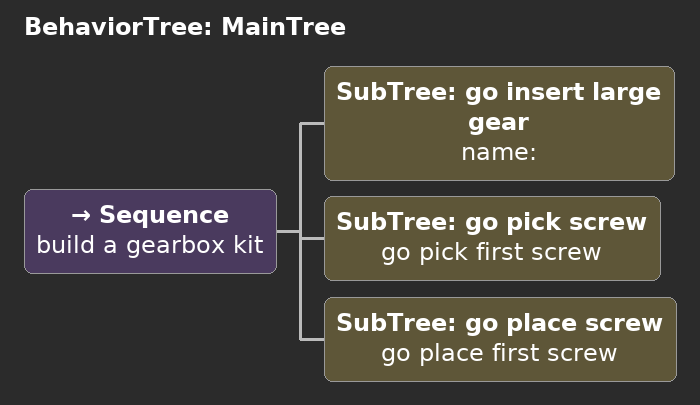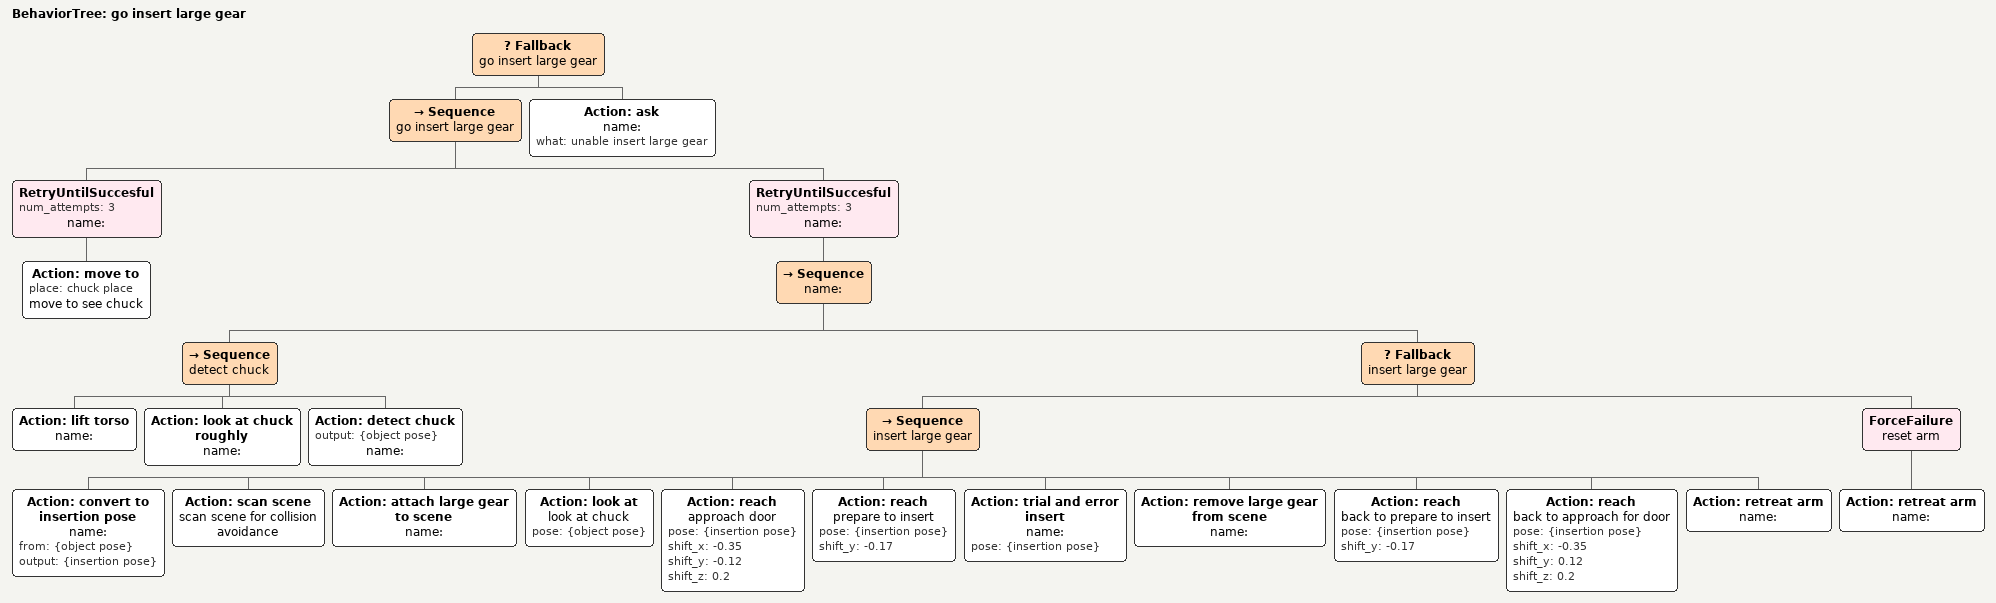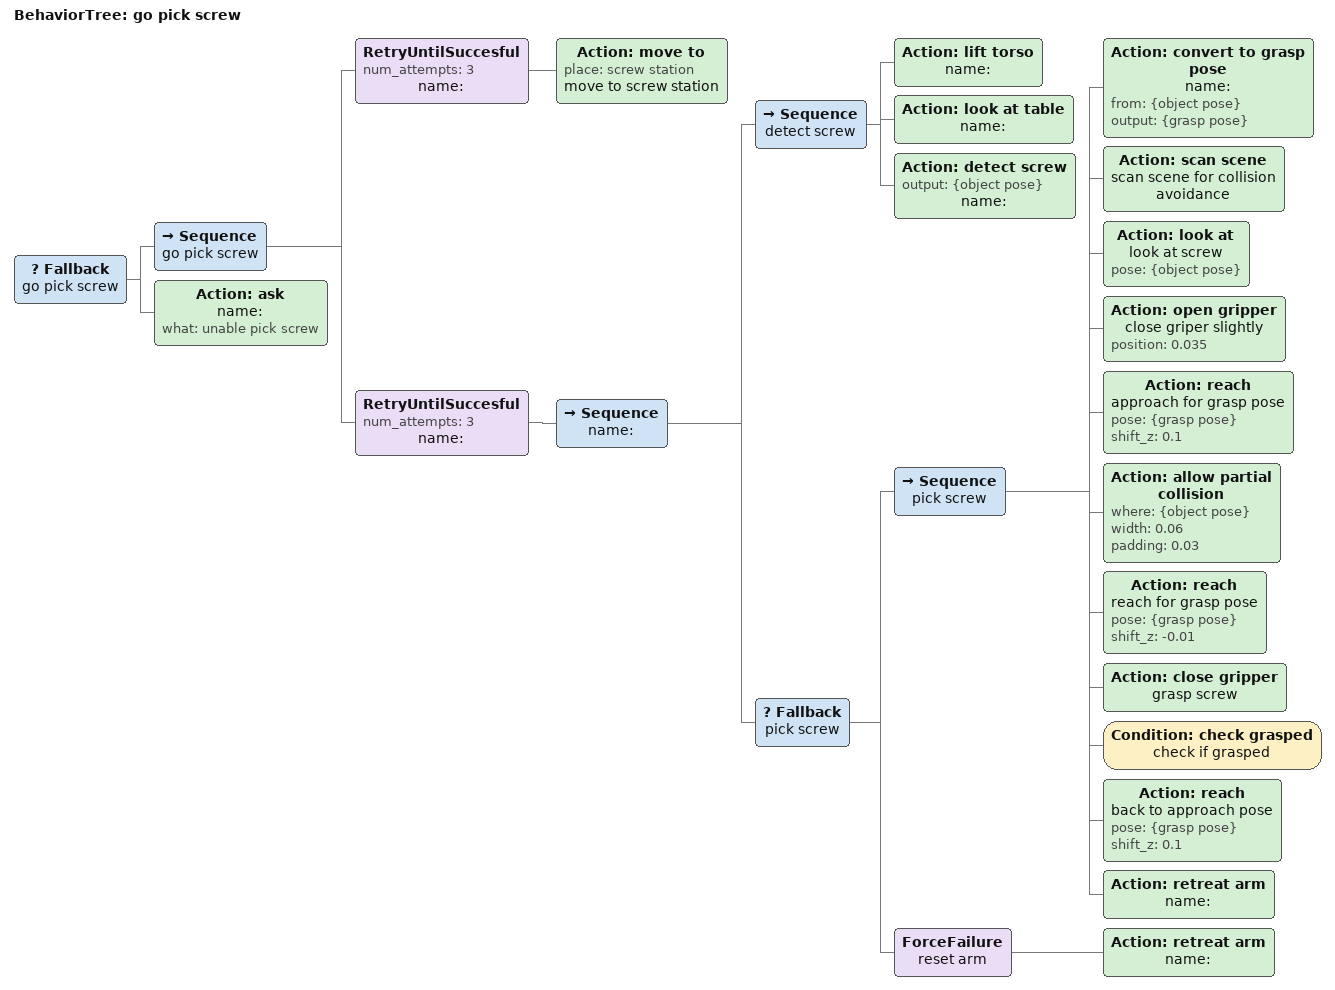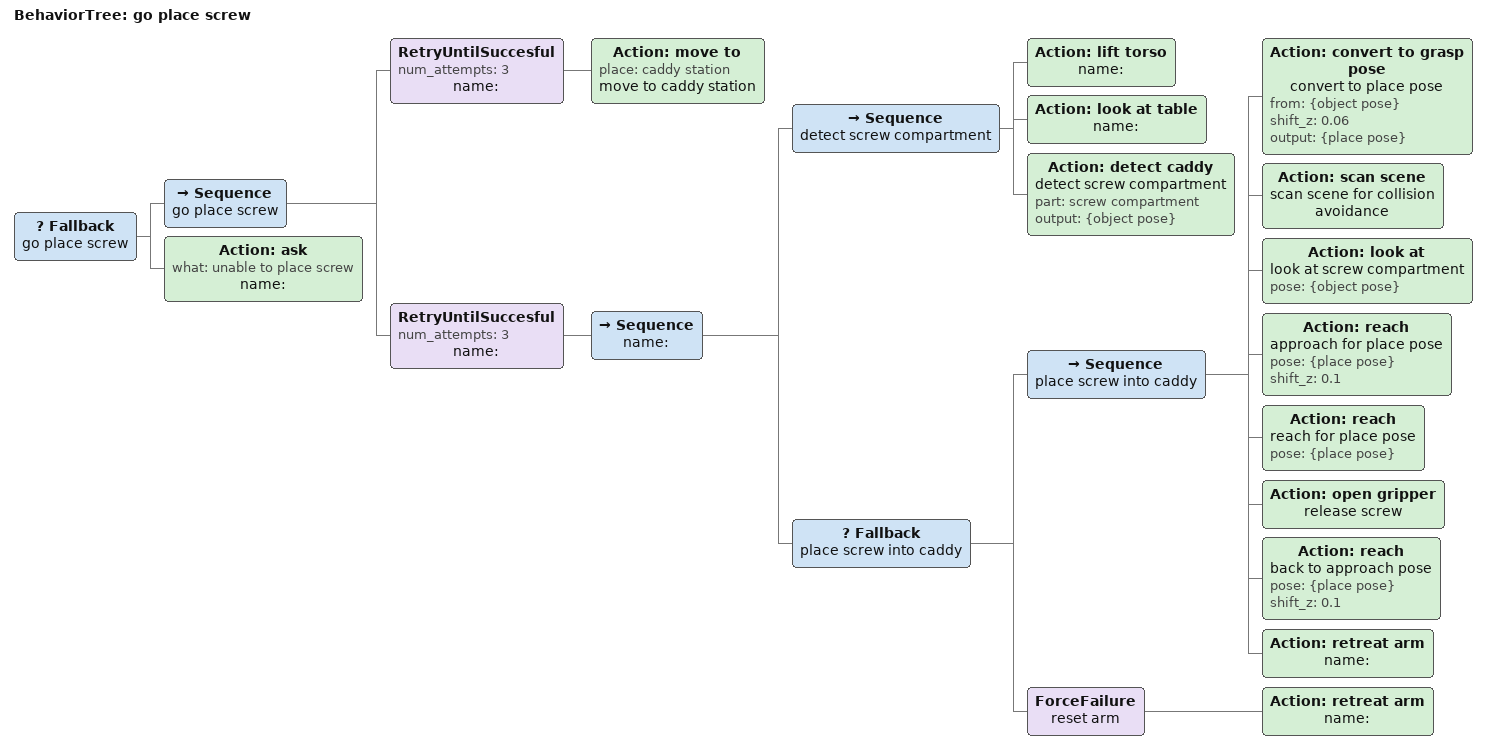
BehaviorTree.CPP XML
<root main_tree_to_execute = "MainTree">

    <BehaviorTree ID="MainTree">
        <Sequence name="build a gearbox kit">
            <SubTree ID="go insert large gear" name="" />

            <SubTree ID="go pick screw" name="go pick first screw"/>
            <SubTree ID="go place screw" name="go place first screw"/>

        </Sequence>
    </BehaviorTree>

    <BehaviorTree ID="go insert large gear">
        <Fallback name="go insert large gear">
            <Sequence name="go insert large gear">
                <RetryUntilSuccesful num_attempts="3" name="">
                    <Action ID="move to" place="chuck place" name="move to see chuck" />
                </RetryUntilSuccesful>

                <RetryUntilSuccesful num_attempts="3" name="">
                    <Sequence name="">
                        <Sequence name="detect chuck">
                            <Action ID="lift torso" name="" />
                            <Action ID="look at chuck roughly" name="" />
                            <Action ID="detect chuck" output="{object pose}" name="" />
                        </Sequence>
                        <Fallback name="insert large gear">
                            <Sequence name="insert large gear">
                                <Action ID="convert to insertion pose" name="" from="{object pose}" output="{insertion pose}" />
                                <Action ID="scan scene" name="scan scene for collision avoidance" />
                                <Action ID="attach large gear to scene" name="" />
                                <Action ID="look at" name="look at chuck" pose="{object pose}" />
                                <Action ID="reach" name="approach door" pose="{insertion pose}" shift_x="-0.35" shift_y="-0.12" shift_z="0.2" />
                                <Action ID="reach" name="prepare to insert" pose="{insertion pose}" shift_y="-0.17" />
                                <Action ID="trial and error insert" name="" pose="{insertion pose}" />
                                <Action ID="remove large gear from scene" name="" />
                                <Action ID="reach" name="back to prepare to insert" pose="{insertion pose}" shift_y="-0.17" />
                                <Action ID="reach" name="back to approach for door" pose="{insertion pose}" shift_x="-0.35" shift_y="0.12" shift_z="0.2" />
                                <Action ID="retreat arm" name="" />
                            </Sequence>

                            <ForceFailure name="reset arm">
                                <Action ID="retreat arm" name="" />
                            </ForceFailure>
                        </Fallback>
                    </Sequence>
                </RetryUntilSuccesful>
            </Sequence>

            <Action ID="ask" name="" what="unable insert large gear" />
        </Fallback>
    </BehaviorTree>

    <BehaviorTree ID="go pick screw">
        <Fallback name="go pick screw">

            <Sequence name="go pick screw">
                <RetryUntilSuccesful num_attempts="3" name="">
                    <Action ID="move to" place="screw station" name="move to screw station" />
                </RetryUntilSuccesful>

                <RetryUntilSuccesful num_attempts="3" name="">
                    <Sequence name="">
                        <Sequence name="detect screw">
                            <Action ID="lift torso" name="" />
                            <Action ID="look at table" name="" />
                            <Action ID="detect screw" output="{object pose}" name="" />
                        </Sequence>
                        <Fallback name="pick screw">
                            <Sequence name="pick screw">
                                <Action ID="convert to grasp pose" name="" from="{object pose}" output="{grasp pose}" />
                                <Action ID="scan scene" name="scan scene for collision avoidance" />
                                <Action ID="look at" name="look at screw" pose="{object pose}" />
                                <Action ID="open gripper" name="close griper slightly" position="0.035" />
                                <Action ID="reach" name="approach for grasp pose" pose="{grasp pose}" shift_z="0.1" />
                                <Action ID="allow partial collision" where="{object pose}" width="0.06" padding="0.03" />
                                <Action ID="reach" name="reach for grasp pose" pose="{grasp pose}" shift_z="-0.01" />
                                <Action ID="close gripper" name="grasp screw" />
                                <Condition ID="check grasped" name="check if grasped" />
                                <Action ID="reach" name="back to approach pose" pose="{grasp pose}" shift_z="0.1" />
                                <Action ID="retreat arm" name="" />
                            </Sequence>

                            <ForceFailure name="reset arm">
                                <Action ID="retreat arm" name="" />
                            </ForceFailure>
                        </Fallback>
                    </Sequence>
                </RetryUntilSuccesful>
            </Sequence>

            <Action ID="ask" name="" what="unable pick screw" />
        </Fallback>
    </BehaviorTree>

    <BehaviorTree ID="go place screw">
        <Fallback name="go place screw" >

            <Sequence name="go place screw">
                <RetryUntilSuccesful num_attempts="3" name="">
                    <Action ID="move to" place="caddy station" name="move to caddy station" />
                </RetryUntilSuccesful>

                <RetryUntilSuccesful num_attempts="3" name="">
                    <Sequence name="">
                        <Sequence name="detect screw compartment">
                            <Action ID="lift torso" name="" />
                            <Action ID="look at table" name=""/>
                            <Action ID="detect caddy" name="detect screw compartment" part="screw compartment" output="{object pose}" />
                        </Sequence>

                        <Fallback name="place screw into caddy">
                            <Sequence name="place screw into caddy">
                                <Action ID="convert to grasp pose" name="convert to place pose" from="{object pose}" shift_z="0.06" output="{place pose}" />
                                <Action ID="scan scene" name="scan scene for collision avoidance" />
                                <Action ID="look at" name="look at screw compartment" pose="{object pose}" />
                                <Action ID="reach" name="approach for place pose" pose="{place pose}" shift_z="0.1" />
                                <Action ID="reach" name="reach for place pose" pose="{place pose}" />
                                <Action ID="open gripper" name="release screw" />
                                <Action ID="reach" name="back to approach pose" pose="{place pose}" shift_z="0.1"/>
                                <Action ID="retreat arm" name="" />
                            </Sequence>
                            <ForceFailure name="reset arm">
                                <Action ID="retreat arm" name="" />
                            </ForceFailure>
                        </Fallback>
                    </Sequence>
                </RetryUntilSuccesful>
            </Sequence>

            <Action ID="ask" what="unable to place screw" name="" />
        </Fallback>
    </BehaviorTree>
</root>
